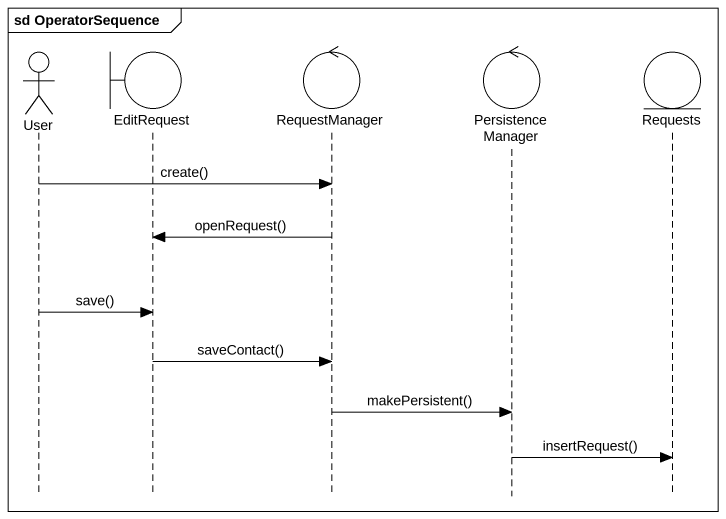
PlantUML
@startuml
mainframe sd OperatorSequence
hide footbox
actor User
boundary EditRequest
control RequestManager
control PersistenceManager
entity Requests

User -> RequestManager : create()
RequestManager -> EditRequest : openRequest()
User -> EditRequest : save()
EditRequest -> RequestManager : saveContact()
RequestManager -> PersistenceManager : makePersistent()
PersistenceManager -> Requests : insertRequest()
@enduml
